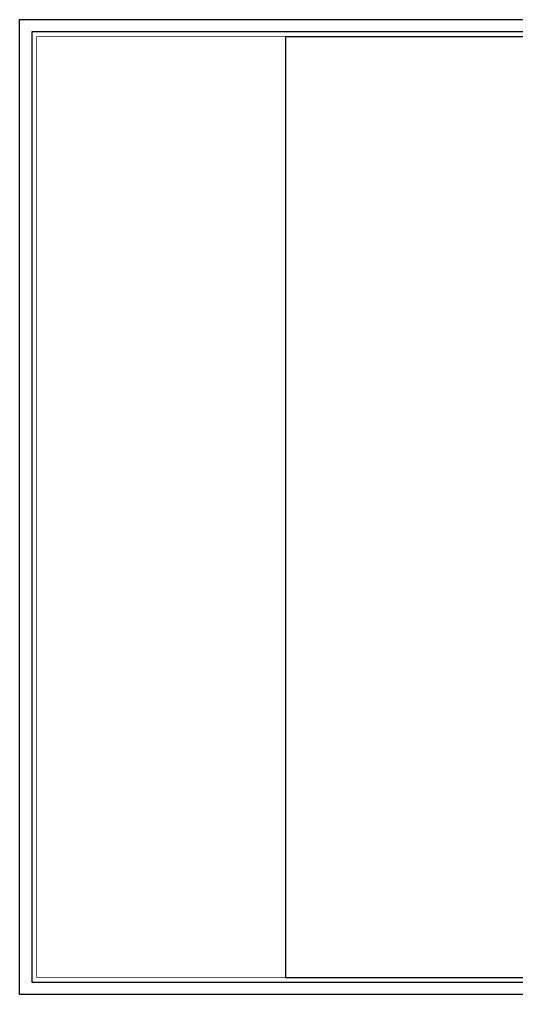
# Model space of a CAD drawing. Extents: x -730 to 2784, y 160 to 852.
# Drawn here: x -729.91 to -710.51, y 280.18 to 318.18 of the extents above; entities that cross this region are included whole.
import ezdxf

# ---------------------------------------------------------------- set-up
doc = ezdxf.new("R2010")
doc.units = 0
doc.header["$MEASUREMENT"] = 0
doc.layers.add('fram', color=252, linetype='Continuous')
doc.layers.add('WALL', color=4, linetype='Continuous')

msp = doc.modelspace()

# ---------------------------------------------------------------- linework, layer by layer
msp.add_lwpolyline([(-719.527, 280.844), (-682.864, 280.844), (-682.864, 317.506), (-719.527, 317.506)], close=True)
at = {"layer": 'fram'}
for p, q in [((-665.384, 317.698), (-729.43, 317.698)), ((-729.43, 280.652), (-665.384, 280.652))]:
    msp.add_line(p, q, dxfattribs=at)
for points in [[(-729.907, 318.175), (-664.907, 318.175), (-664.907, 280.175), (-729.907, 280.175)], [(-672.961, 317.698), (-729.43, 317.698), (-729.43, 280.652), (-672.961, 280.652)]]:
    msp.add_lwpolyline(points, close=True, dxfattribs=at)
at = {"layer": 'WALL', "color": 252, "linetype": 'Continuous'}
msp.add_lwpolyline([(-673.153, 317.506, 0.0192, 0.0192, 0), (-729.238, 317.506, 0.0192, 0.0192, 0), (-729.238, 280.844, 0.0192, 0.0192, 0), (-673.153, 280.844, 0.0192, 0.0192, 0)], format="xyseb", close=True, dxfattribs=at)
msp.add_lwpolyline([(-673.153, 317.506, 0.0192, 0.0192, 0), (-729.238, 317.506, 0.0192, 0.0192, 0), (-729.238, 280.844, 0.0192, 0.0192, 0), (-673.153, 280.844, 0.0192, 0.0192, 0)], format="xyseb", close=True, dxfattribs=at)
at = {"layer": 'WALL', "linetype": 'Continuous'}
msp.add_lwpolyline([(-673.153, 317.506, 0.0192, 0.0192, 0), (-729.238, 317.506, 0.0192, 0.0192, 0), (-729.238, 280.844, 0.0192, 0.0192, 0), (-673.153, 280.844, 0.0192, 0.0192, 0)], format="xyseb", close=True, dxfattribs=at)

doc.saveas('drawing.dxf')
